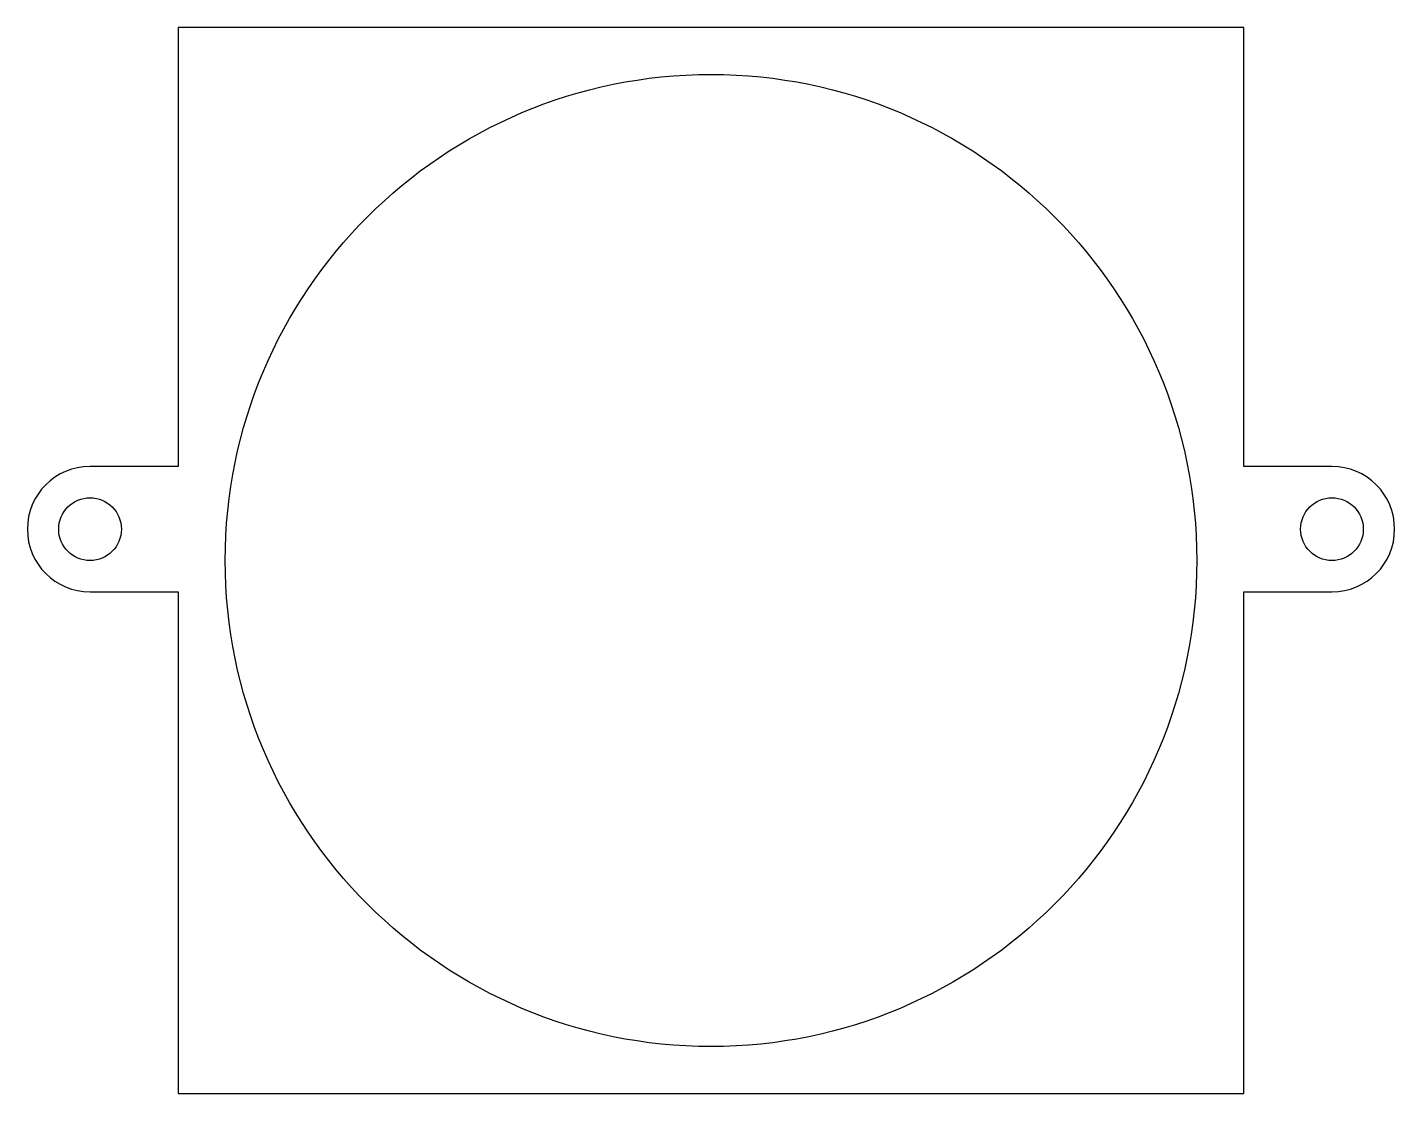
# Model space of a CAD drawing. Header units: millimetres. Extents: x -10.9 to 10.9, y 5.2 to 22.2.
import ezdxf

# ---------------------------------------------------------------- set-up
doc = ezdxf.new("R2010")
doc.units = ezdxf.units.MM

msp = doc.modelspace()

# ---------------------------------------------------------------- linework, layer by layer
msp.add_lwpolyline([(8.5, 22.225), (-8.5, 22.225), (-8.5, 15.225), (-9.906, 15.225, 1), (-9.906, 13.225), (-8.5, 13.225), (-8.5, 5.225), (8.5, 5.225), (8.5, 13.225), (9.906, 13.225, 1), (9.906, 15.225), (8.5, 15.225)], format="xyb", close=True)
for centre, radius in [((0, 13.725), 7.75), ((-9.906, 14.225), 0.5), ((9.906, 14.225), 0.5)]:
    msp.add_circle(centre, radius)

doc.saveas('drawing.dxf')
